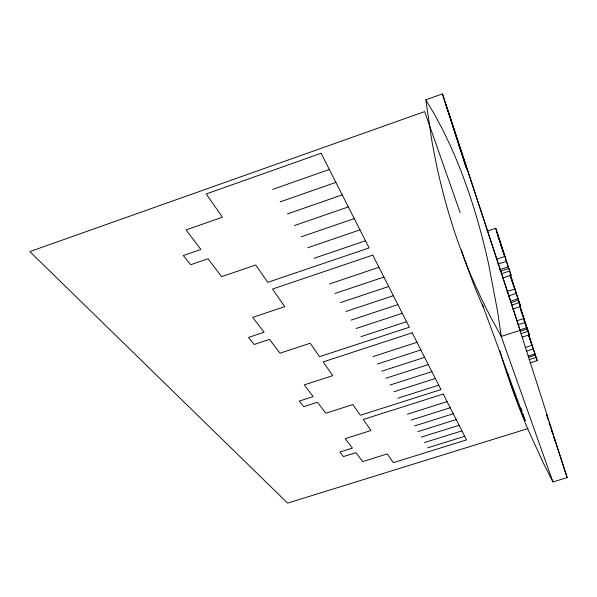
<?xml version="1.0" encoding="UTF-8"?>
<svg xmlns="http://www.w3.org/2000/svg" width="597" height="597" viewBox="0 0 597 597"><rect width="100%" height="100%" fill="white"/><g stroke="black" fill="none" stroke-linecap="round" stroke-linejoin="round"><path stroke-width="0.9" d="M425.818 99.803L442.422 93.893A594.575 1.343 71.9 0 1 520.174 330.335L501.241 336.447L490.965 317.753L481.525 298.918L472.891 279.926A2105.768 1039.713 -39.4 0 1 435.9 161.988L431.959 141.534L425.818 99.803L434.176 113.803L442.265 128.877L450.056 145.034A473.981 212.83 -88.2 0 1 488.592 263.978L497.592 311.44L501.241 336.447L552.934 481.906L567.15 477.607L513.196 309.156A588.105 1.328 71.9 0 0 449.041 114.072L445.31 102.759L466.123 167.429M272.635 189.413L329.343 169.481M280.12 201.89L335.895 182.398M287.351 213.95L342.223 194.876M294.336 225.599L348.335 206.928M301.097 236.867L354.245 218.584M307.642 247.77L359.969 229.86M313.97 258.329L365.498 240.778M329.365 283.985L378.953 267.292M487.033 231.188L495.689 228.278L505.062 256.382L511.062 275.254L502.368 278.127M335.029 293.433L383.901 277.053M340.529 302.597L388.699 286.515M496.271 259.307L505.062 256.382M345.864 311.485L393.363 295.702M497.831 264.165L506.554 261.262M499.637 269.672L508.398 266.777M351.043 320.126L397.886 304.619M500.159 271.299L508.89 268.404M501.002 273.874L509.748 270.978M356.073 328.514L402.281 313.283M360.969 336.671L406.55 321.701M507.077 291.56L515.032 288.948L510.36 274.933M508.487 295.948L516.383 293.366L515.032 288.948M510.234 301.269L518.151 298.687L516.383 293.366M510.704 302.739L518.599 300.157L518.151 298.687M511.525 305.224L519.427 302.642L518.599 300.157M512.748 309.067L520.614 306.507L519.427 302.642M372.946 356.633L416.997 342.297M377.379 364.028L420.863 349.924M517.121 320.679L524.054 318.432L519.681 305.298M518.189 324.731L525.278 322.44L524.054 318.432M381.699 371.23L424.631 357.349M520.084 329.813L526.987 327.581L525.278 322.44M520.308 331.208L527.397 328.917L526.987 327.581M521.091 333.611L528.196 331.32L527.397 328.917M385.901 378.237L428.303 364.58M522.211 337.104L529.27 334.835L528.196 331.32M389.998 385.065L431.87 371.625M525.226 347.499L532.255 345.245L528.763 334.73M393.998 391.729L435.355 378.491M526.39 351.133L533.375 348.902L532.255 345.245M528.024 356.103L535.024 353.872L533.375 348.902M397.886 398.221L438.75 385.184M528.412 357.319L535.397 355.096L535.024 353.872M529.173 359.64L536.173 357.416L537.151 360.618L530.196 362.834M407.467 414.191L447.101 401.639M411.034 420.131L450.205 407.766M414.519 425.937L453.235 413.743M417.915 431.609L456.198 419.587M421.236 437.146L459.093 425.288M424.482 442.556L461.921 430.862M427.653 447.84L464.682 436.31M528.076 428.564L287.612 503.107L29.85 251.606L424.668 111.609L460.175 212.719M552.934 481.906L543.927 464.265L528.002 429.504A405.87 211.801 52.8 0 1 509.353 379.14M499.793 350.439A933.992 648.148 10.3 0 0 522.935 415.751L525.091 420.616L483.592 307.739L481.055 302.097A1257.76 786.995 7.5 0 1 461.406 249.897M496.428 230.658L501.487 245.957M497.279 233.449L503.159 251.412M498.973 238.957L504.517 255.926M511.062 275.254L505.435 258.904M500.637 244.382L504.928 257.255M510.219 274.859L512.271 281.127M510.069 274.799L514.144 287.239M520.614 306.507L518.532 300.395L519.532 303.672M519.502 303.627L510.092 275.15L510.465 276.366M520.196 307.336L521.972 312.761M520.188 307.746L523.039 316.328M527.517 329.678L529.27 334.835M520.36 308.455L528.375 332.551L527.233 328.828M523.815 319.828L527.599 331.223M528.621 334.604L530.121 339.35M535.397 355.096L536.173 357.416M528.532 334.708L531.39 343.551M537.151 360.618L528.755 335.715M546.486 414.728L548.501 420.81M549.024 422.437L553.27 435.317M555.232 441.302L553.829 437.026L567.15 477.607M551.27 429.295L552.688 433.594M442.422 93.893L466.705 169.339M521.166 408.236L522.009 410.893M523.129 414.43L525.091 420.616M482.473 304.179L483.592 307.739M495.689 228.278L498.555 237.591M499.391 240.322L499.808 241.681M510.204 272.695L510.756 274.508M519.786 304.037L520.285 305.671M528.472 332.439L528.927 333.932M536.382 358.304L536.8 359.663M508.278 375.7A405.87 211.801 52.8 0 1 507.495 373.125M321.111 153.265L206.219 193.935L222.42 217.204L186.018 229.949L200.883 249.442L183.294 255.538L190.644 264.769L208.002 258.77L221.651 276.665L255.71 265.008L267.777 282.329L369.125 247.919L321.111 153.265M372.774 255.113L272.463 289.067L284.702 306.642L252.71 317.38L264.046 332.238L248.531 337.409L254.165 344.484L269.508 339.394L280.023 353.185L310.186 343.238L319.529 356.663L409.355 327.231L372.774 255.113M412.184 332.813L323.178 361.901L332.753 375.647L304.224 384.908L313.156 396.609L299.269 401.094L303.731 406.691L317.47 402.266L325.82 413.221L352.879 404.557L360.342 415.266L440.982 389.587L412.184 332.813M443.243 394.042L363.26 419.46L370.946 430.504L345.208 438.631L352.424 448.086L339.865 452.041L343.484 456.578L355.924 452.675L362.715 461.578L387.252 453.914L393.333 462.653L466.503 439.899L443.243 394.042"/></g></svg>
